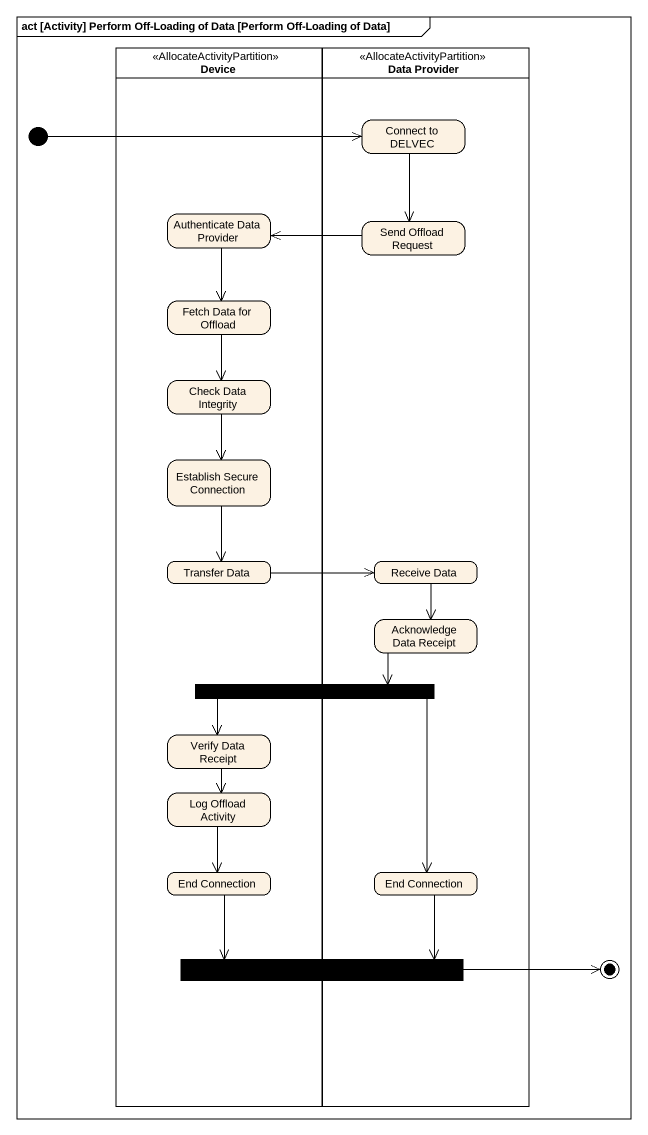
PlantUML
@startuml
mainframe act [Activity] Perform Off-Loading of Data [Perform Off-Loading of Data]
hide empty description
state Device <<AllocateActivityPartition>> {
  state "Authenticate Data Provider" as Authenticate_Data_Provider
  state "Fetch Data for Offload" as Fetch_Data_for_Offload
  state "Check Data Integrity" as Check_Data_Integrity
  state "Establish Secure Connection" as Establish_Secure_Connection
  state "Transfer Data" as Transfer_Data
  state "Verify Data Receipt" as Verify_Data_Receipt
  state "Log Offload Activity" as Log_Offload_Activity
  state "End Connection" as End_Connection
}
state "Data Provider" as Data_Provider <<AllocateActivityPartition>> {
  state "Connect to DELVEC" as Connect_to_DELVEC
  state "Send Offload Request" as Send_Offload_Request
  state "Receive Data" as Receive_Data
  state "Acknowledge Data Receipt" as Acknowledge_Data_Receipt
  state "End Connection" as End_Connection_2
}
state initial1 <<start>>
state fork1 <<fork>>
state fork2 <<join>>
initial1 -right-> Connect_to_DELVEC
Connect_to_DELVEC --> Send_Offload_Request
Authenticate_Data_Provider --> Fetch_Data_for_Offload
Send_Offload_Request -left-> Authenticate_Data_Provider
Fetch_Data_for_Offload --> Check_Data_Integrity
Check_Data_Integrity --> Establish_Secure_Connection
Establish_Secure_Connection --> Transfer_Data
Transfer_Data -right-> Receive_Data
Receive_Data --> Acknowledge_Data_Receipt
Acknowledge_Data_Receipt -left-> fork1
fork1 --> Verify_Data_Receipt
fork1 --> End_Connection_2
Verify_Data_Receipt --> Log_Offload_Activity
Log_Offload_Activity --> End_Connection
End_Connection --> fork2
End_Connection_2 --> fork2
fork2 -right-> [*]
@enduml
